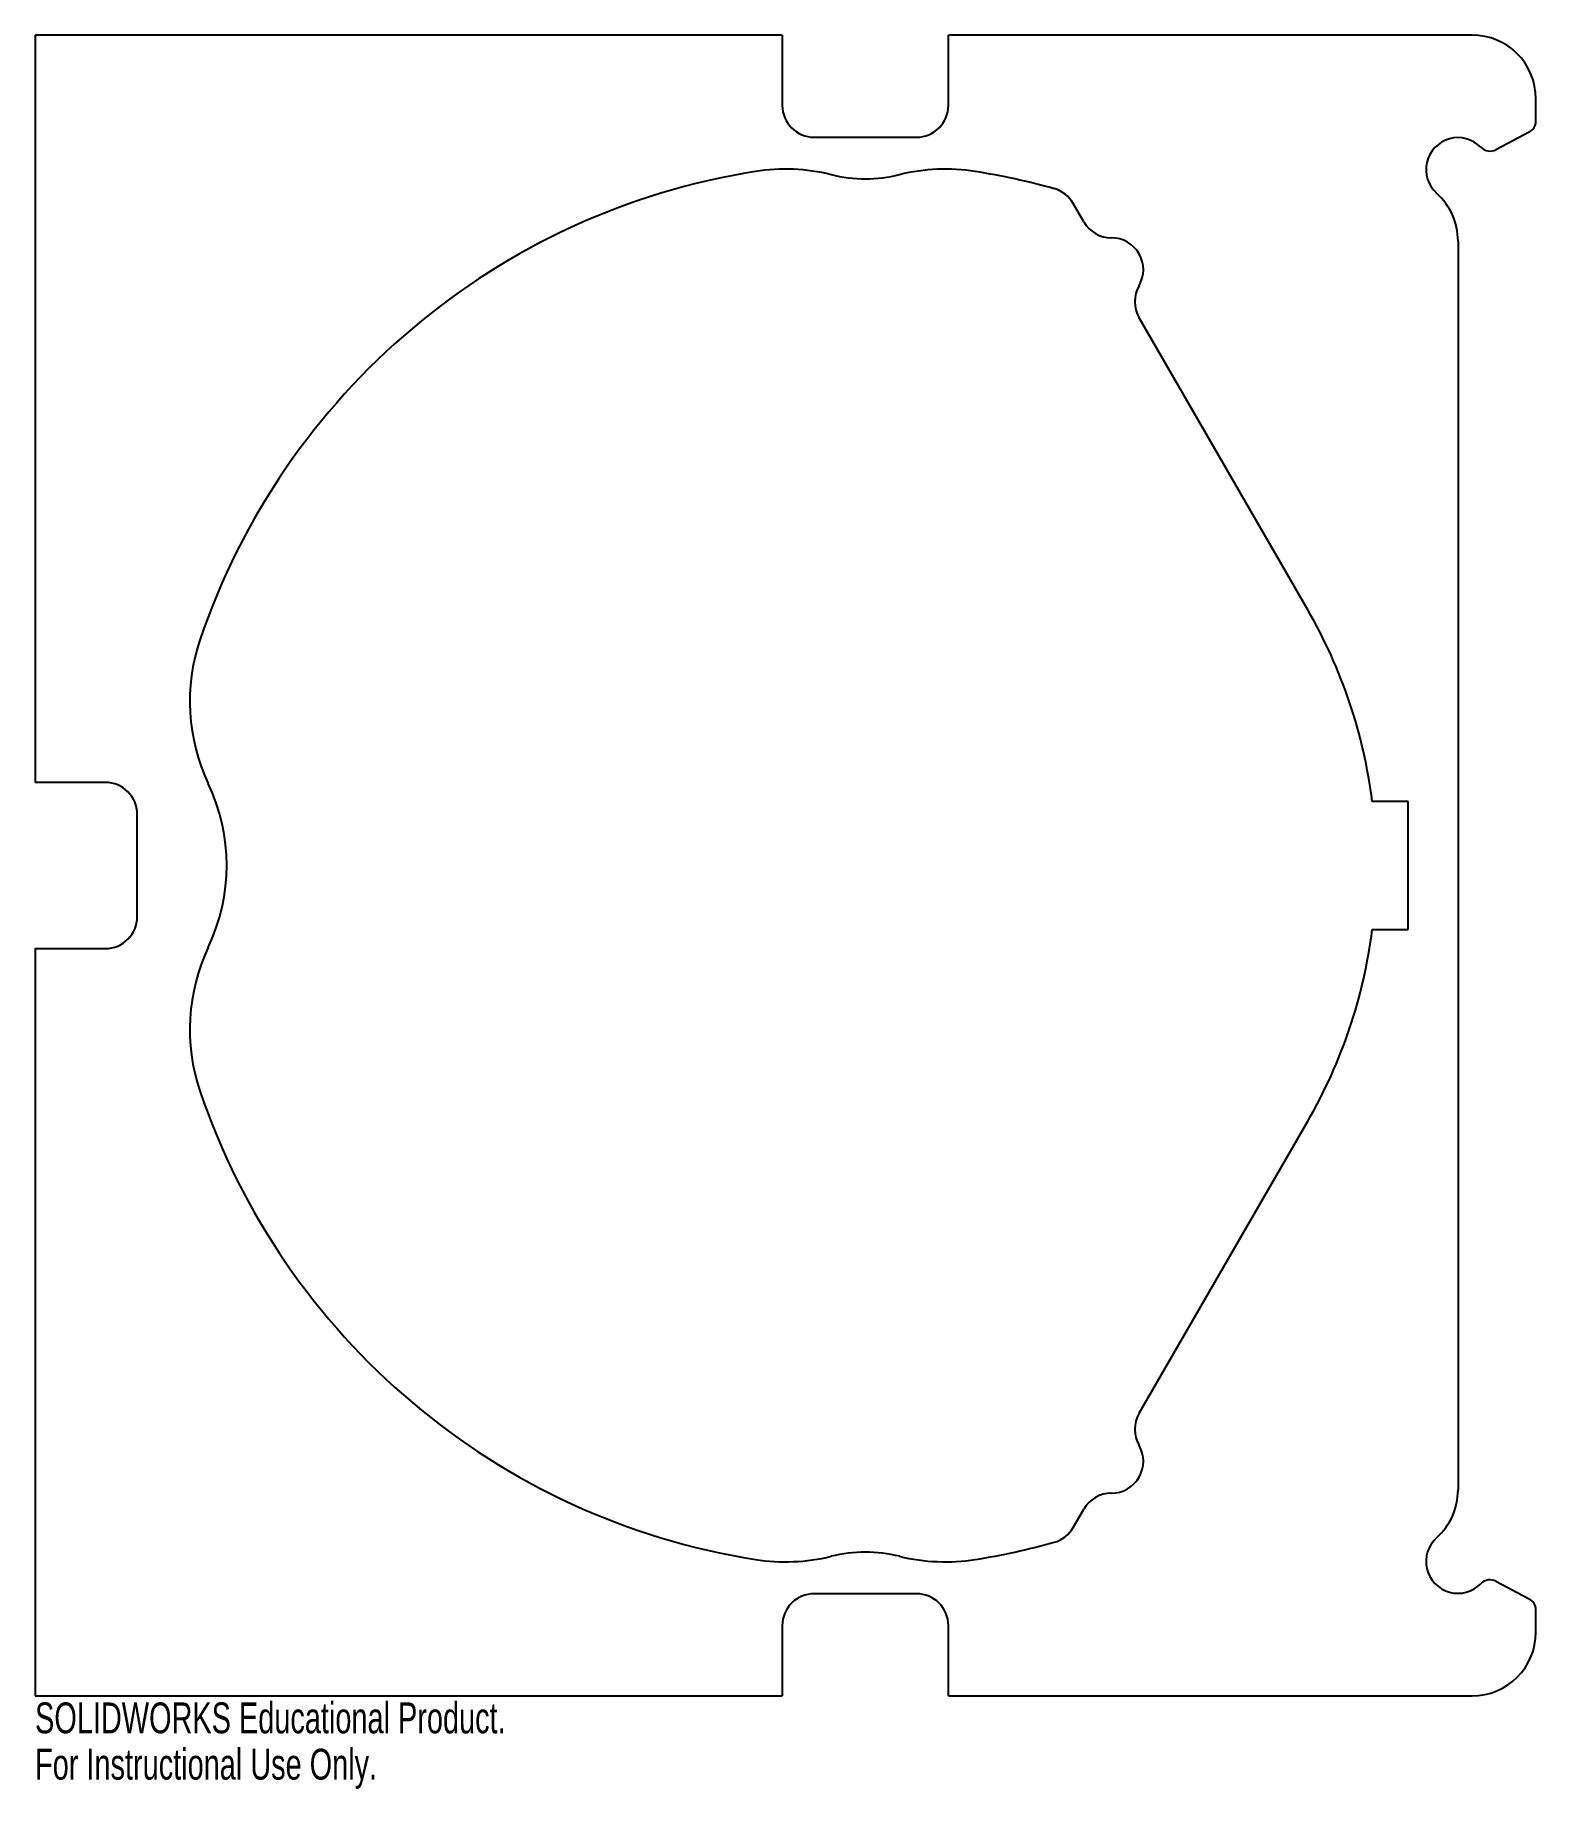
# Model space of a CAD drawing. Header units: millimetres. Extents: x -130 to 105, y -145 to 130.
import ezdxf

# ---------------------------------------------------------------- set-up
doc = ezdxf.new("R2010")
doc.units = ezdxf.units.MM
doc.styles.add('SLDTEXTSTYLE0', font='TXT', dxfattribs={"width": 0.7})

msp = doc.modelspace()

# ---------------------------------------------------------------- linework, layer by layer
at = {"color": 7, "linetype": 'Continuous', "lineweight": 25}
for p, q in [((-13, 130), (-130, 130)), ((-130, 130), (-130, 13)), ((-13, 130), (-13, 119)), ((95, 130), (13, 130)), ((13, 119), (13, 130)), ((105, 116.56), (105, 120)), ((-8, 114), (8, 114)), ((103.93, 114.79), (98.74, 112.06)), ((34.2, 100.76), (32.54, 103.64)), ((92.8, 97.76), (92.8, -97.76)), ((69.28, 40), (42.86, 85.76)), ((-119, 13), (-130, 13)), ((85, 10), (79.37, 10)), ((85, -10), (85, 10)), ((-114, -8), (-114, 8)), ((79.37, -10), (85, -10)), ((-130, -13), (-119, -13)), ((-130, -13), (-130, -130)), ((42.86, -85.76), (69.28, -40)), ((32.54, -103.64), (34.2, -100.76)), ((98.74, -112.06), (103.93, -114.79)), ((8, -114), (-8, -114)), ((105, -120), (105, -116.56)), ((-13, -119), (-13, -130)), ((13, -130), (13, -119)), ((-130, -130), (-13, -130)), ((13, -130), (95, -130))]:
    msp.add_line(p, q, dxfattribs=at)
for centre, radius, start, end in [((95, 120), 10, 0, 90), ((-8, 119), 5, 180, 270), ((8, 119), 5, 270, 0), ((103, 116.56), 2, 297.7171, 0), ((92.8, 108.94), 5, 44.3187, 228.1897), ((97.81, 113.83), 2, 224.3187, 297.7171), ((0, 0), 110, 99.0029, 161.283), ((-12.52, 79.01), 30, 76.2047, 99.0029), ((0, 130), 22.5, 256.2047, 283.7953), ((12.52, 79.01), 30, 80.9971, 103.7953), ((0, 0), 110, 74.4153, 80.9971), ((28.21, 101.14), 5, 30, 74.4153), ((82.8, 97.76), 10, 0, 48.1897), ((38.53, 103.26), 5, 210, 270), ((38.53, 93.26), 5, 330, 90), ((47.19, 88.26), 5, 150, 210), ((0, 0), 80, 7.1808, 30), ((-75.77, 25.67), 30, 161.283, 205.3317), ((-119, 8), 5, 0, 90), ((-130, 0), 30, 334.6683, 25.3317), ((-119, -8), 5, 270, 0), ((0, 0), 80, 330, 352.8192), ((-75.77, -25.67), 30, 154.6683, 198.717), ((0, 0), 110, 198.717, 260.9971), ((47.19, -88.26), 5, 150, 210), ((38.53, -93.26), 5, 270, 30), ((38.53, -103.26), 5, 90, 150), ((82.8, -97.76), 10, 311.8103, 0), ((28.21, -101.14), 5, 285.5847, 330), ((0, 0), 110, 279.0029, 285.5847), ((92.8, -108.94), 5, 131.8103, 315.6813), ((-12.52, -79.01), 30, 260.9971, 283.7953), ((0, -130), 22.5, 76.2047, 103.7953), ((12.52, -79.01), 30, 256.2047, 279.0029), ((97.81, -113.83), 2, 62.2829, 135.6813), ((-8, -119), 5, 90, 180), ((8, -119), 5, 0, 90), ((103, -116.56), 2, 0, 62.2829), ((95, -120), 10, 270, 0)]:
    msp.add_arc(centre, radius, start, end, dxfattribs=at)

# ---------------------------------------------------------------- texts
at = {"color": 7, "linetype": 'Continuous', "char_height": 4.8336, "attachment_point": 1, "style": 'SLDTEXTSTYLE0'}
for s, insert in [('SOLIDWORKS Educational Product.', (-130, -131.02)), ('For Instructional Use Only.', (-130, -138.27))]:
    msp.add_mtext(s, dxfattribs=dict(at, insert=insert))

doc.saveas('drawing.dxf')
